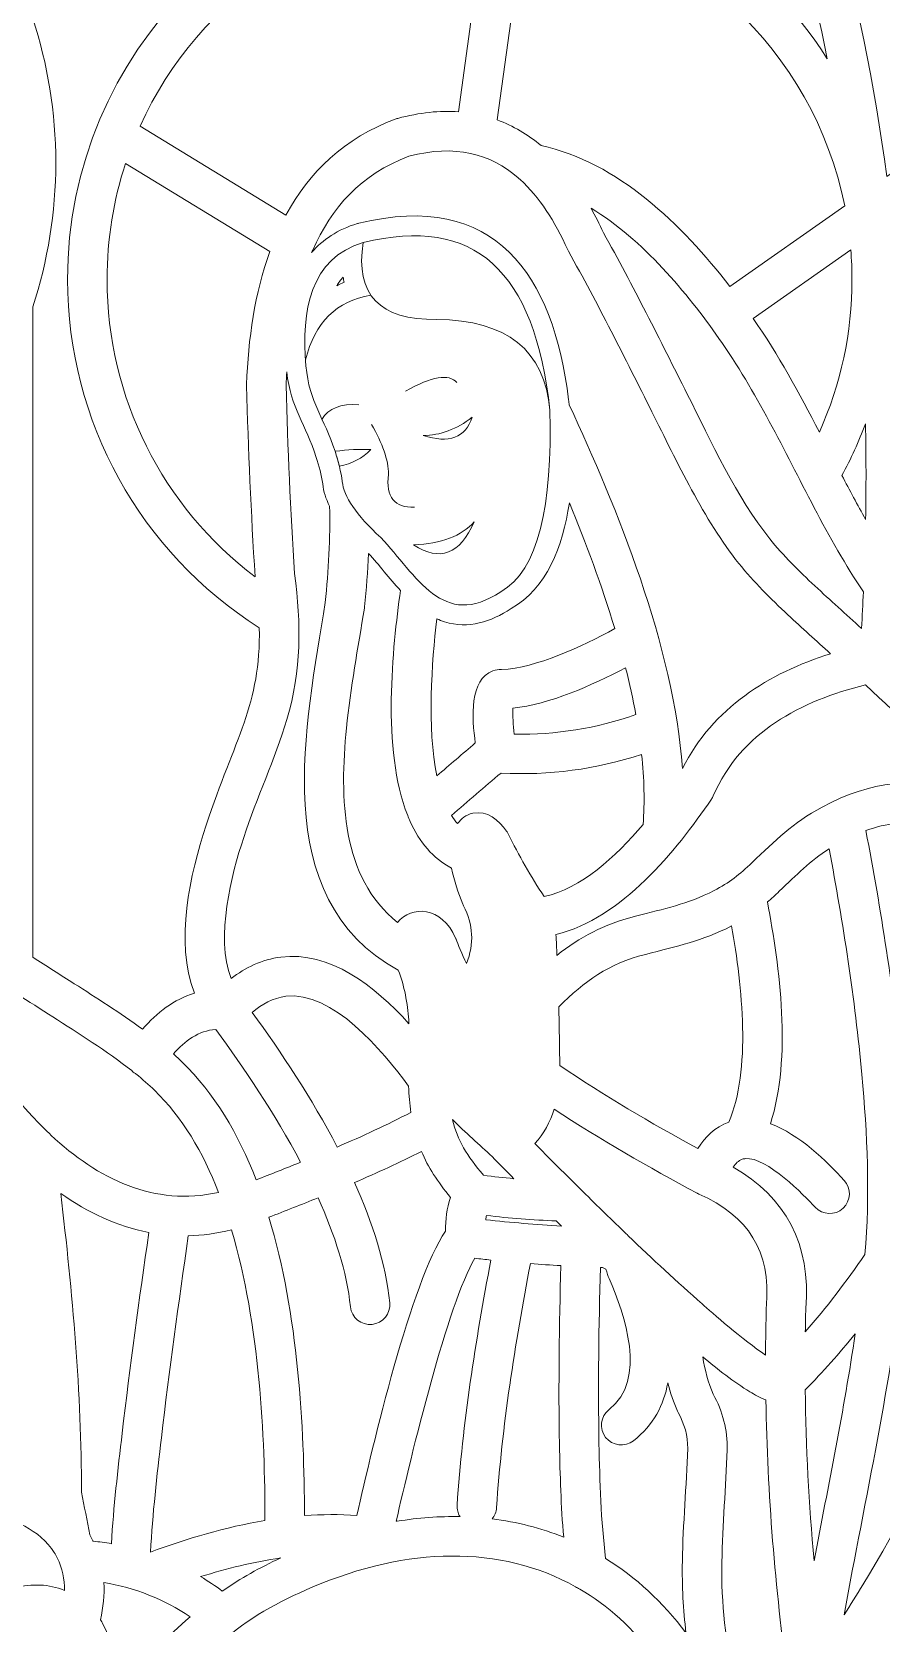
# Model space of a CAD drawing. Header units: millimetres. Extents: x -1990 to 1990, y -412 to 412.
# Drawn here: x 1732.5 to 1778.2, y 228.3 to 314 of the extents above; entities that cross this region are included whole.
import ezdxf

# ---------------------------------------------------------------- set-up
doc = ezdxf.new("R2010")
doc.units = ezdxf.units.MM
doc.header["$MEASUREMENT"] = 0
doc.layers.add('Camada 1', color=7, linetype='Continuous')

msp = doc.modelspace()

# ---------------------------------------------------------------- linework, layer by layer
at = {"layer": 'Camada 1', "color": 250, "lineweight": 9}
for points, knots in [([(1789.1841, 184.1591), (1789.1841, 184.1591), (1808.4291, 217.4923), (1808.4291, 217.4923), (1808.4291, 217.4923), (1808.4291, 217.4923), (1805.8311, 218.9923), (1805.8311, 218.9923), (1805.8311, 218.9923), (1805.8311, 218.9923), (1825.0761, 252.3257), (1825.0761, 252.3257), (1825.0761, 252.3257), (1825.0761, 252.3257), (1827.6741, 250.8257), (1827.6741, 250.8257), (1827.6741, 250.8257), (1827.6741, 250.8257), (1846.9192, 284.159), (1846.9192, 284.159), (1846.9192, 284.159), (1846.9192, 284.159), (1827.6741, 317.4923), (1827.6741, 317.4923), (1827.6741, 317.4923), (1827.6741, 317.4923), (1825.0761, 315.9923), (1825.0761, 315.9923), (1825.0761, 315.9923), (1825.0761, 315.9923), (1805.8311, 349.3256), (1805.8311, 349.3256), (1805.8311, 349.3256), (1805.8311, 349.3256), (1808.4291, 350.8256), (1808.4291, 350.8256), (1808.4291, 350.8256), (1808.4291, 350.8256), (1789.1841, 384.1589), (1789.1841, 384.1589), (1789.1841, 384.1589), (1789.1841, 384.1589), (1750.6942, 384.1589), (1750.6942, 384.1589), (1750.6942, 384.1589), (1750.6942, 384.1589), (1750.6942, 381.1589), (1750.6942, 381.1589), (1750.6942, 381.1589), (1750.6942, 381.1589), (1712.2042, 381.1589), (1712.2042, 381.1589), (1712.2042, 381.1589), (1712.2042, 381.1589), (1712.2042, 384.1589), (1712.2042, 384.1589), (1712.2042, 384.1589), (1712.2042, 384.1589), (1673.7142, 384.1589), (1673.7142, 384.1589), (1673.7142, 384.1589), (1673.7142, 384.1589), (1654.4693, 350.8256), (1654.4693, 350.8256), (1654.4693, 350.8256), (1654.4693, 350.8256), (1657.0673, 349.3256), (1657.0673, 349.3256), (1657.0673, 349.3256), (1657.0673, 349.3256), (1637.8223, 315.9923), (1637.8223, 315.9923), (1637.8223, 315.9923), (1637.8223, 315.9923), (1635.2243, 317.4923), (1635.2243, 317.4923), (1635.2243, 317.4923), (1635.2243, 317.4923), (1615.9792, 284.159), (1615.9792, 284.159), (1615.9792, 284.159), (1615.9792, 284.159), (1635.2243, 250.8257), (1635.2243, 250.8257), (1635.2243, 250.8257), (1635.2243, 250.8257), (1637.8223, 252.3257), (1637.8223, 252.3257), (1637.8223, 252.3257), (1637.8223, 252.3257), (1657.0673, 218.9923), (1657.0673, 218.9923), (1657.0673, 218.9923), (1657.0673, 218.9923), (1654.4693, 217.4923), (1654.4693, 217.4923), (1654.4693, 217.4923), (1654.4693, 217.4923), (1673.7142, 184.1591), (1673.7142, 184.1591), (1673.7142, 184.1591), (1673.7142, 184.1591), (1712.2042, 184.1591), (1712.2042, 184.1591), (1712.2042, 184.1591), (1712.2042, 184.1591), (1712.2042, 187.1591), (1712.2042, 187.1591), (1712.2042, 187.1591), (1712.2042, 187.1591), (1750.6942, 187.1591), (1750.6942, 187.1591), (1750.6942, 187.1591), (1750.6942, 187.1591), (1750.6942, 184.1591), (1750.6942, 184.1591), (1750.6942, 184.1591), (1750.6942, 184.1591), (1789.1841, 184.1591), (1789.1841, 184.1591)], [0, 0, 0, 0, 0.0322581, 0.0322581, 0.0322581, 0.0322581, 0.0645161, 0.0645161, 0.0645161, 0.0645161, 0.0967742, 0.0967742, 0.0967742, 0.0967742, 0.1290323, 0.1290323, 0.1290323, 0.1290323, 0.1612903, 0.1612903, 0.1612903, 0.1612903, 0.1935484, 0.1935484, 0.1935484, 0.1935484, 0.2258065, 0.2258065, 0.2258065, 0.2258065, 0.2580645, 0.2580645, 0.2580645, 0.2580645, 0.2903226, 0.2903226, 0.2903226, 0.2903226, 0.3225806, 0.3225806, 0.3225806, 0.3225806, 0.3548387, 0.3548387, 0.3548387, 0.3548387, 0.3870968, 0.3870968, 0.3870968, 0.3870968, 0.4193548, 0.4193548, 0.4193548, 0.4193548, 0.4516129, 0.4516129, 0.4516129, 0.4516129, 0.483871, 0.483871, 0.483871, 0.483871, 0.516129, 0.516129, 0.516129, 0.516129, 0.5483871, 0.5483871, 0.5483871, 0.5483871, 0.5806452, 0.5806452, 0.5806452, 0.5806452, 0.6129032, 0.6129032, 0.6129032, 0.6129032, 0.6451613, 0.6451613, 0.6451613, 0.6451613, 0.6774194, 0.6774194, 0.6774194, 0.6774194, 0.7096774, 0.7096774, 0.7096774, 0.7096774, 0.7419355, 0.7419355, 0.7419355, 0.7419355, 0.7741935, 0.7741935, 0.7741935, 0.7741935, 0.8064516, 0.8064516, 0.8064516, 0.8064516, 0.8387097, 0.8387097, 0.8387097, 0.8387097, 0.8709677, 0.8709677, 0.8709677, 0.8709677, 0.9032258, 0.9032258, 0.9032258, 0.9032258, 0.9354839, 0.9354839, 0.9354839, 0.9354839, 1, 1, 1, 1]), ([(1732.5125, 264.1455), (1733.2579, 263.6662), (1734.0085, 263.1956), (1734.7465, 262.7224), (1734.7465, 262.7224), (1735.915, 261.9734), (1737.2137, 261.1532), (1738.4193, 260.2696), (1738.4193, 260.2696), (1739.1921, 261.1643), (1740.1186, 261.8837), (1741.2102, 262.205), (1741.2102, 262.205), (1740.1437, 265.011), (1740.9714, 268.5952), (1741.8467, 271.2572), (1741.8467, 271.2572), (1743.3793, 275.9183), (1744.7895, 277.7333), (1744.7057, 281.8857), (1744.7057, 281.8857), (1738.2953, 285.9447), (1734.3854, 292.9879), (1734.3854, 300.6251), (1734.3854, 300.6251), (1734.3854, 312.8683), (1744.311, 322.7939), (1756.5541, 322.7939), (1756.5541, 322.7939), (1757.1092, 322.7939), (1757.6593, 322.7735), (1758.2041, 322.7335), (1758.2041, 322.7335), (1758.2167, 322.7326), (1758.2295, 322.7318), (1758.242, 322.7305), (1758.242, 322.7305), (1765.405, 322.1912), (1771.6184, 318.2479), (1775.2689, 312.5136), (1775.2689, 312.5136), (1773.7299, 320.1948), (1771.2565, 327.6395), (1767.5841, 334.6015), (1767.5841, 334.6015), (1757.0794, 334.5745), (1746.4373, 331.8393), (1738.8812, 324.4962), (1738.8812, 324.4962), (1737.9229, 323.5652), (1737.0287, 322.5697), (1736.2072, 321.516), (1736.2072, 321.516), (1734.7107, 319.5972), (1733.4699, 317.5023), (1732.5125, 315.2664), (1732.5125, 315.2664), (1732.5125, 315.2664), (1732.5125, 314.6769), (1732.5125, 314.6769), (1732.5125, 314.6769), (1733.318, 312.2341), (1733.7538, 309.6233), (1733.7538, 306.9109), (1733.7538, 306.9109), (1733.7538, 304.2324), (1733.3236, 301.6204), (1732.5125, 299.1565), (1732.5125, 299.1565), (1732.5125, 299.1565), (1732.5125, 264.1455), (1732.5125, 264.1455)], [0, 0, 0, 0, 0.0526316, 0.0526316, 0.0526316, 0.0526316, 0.1052632, 0.1052632, 0.1052632, 0.1052632, 0.1578947, 0.1578947, 0.1578947, 0.1578947, 0.2105263, 0.2105263, 0.2105263, 0.2105263, 0.2631579, 0.2631579, 0.2631579, 0.2631579, 0.3157895, 0.3157895, 0.3157895, 0.3157895, 0.3684211, 0.3684211, 0.3684211, 0.3684211, 0.4210526, 0.4210526, 0.4210526, 0.4210526, 0.4736842, 0.4736842, 0.4736842, 0.4736842, 0.5263158, 0.5263158, 0.5263158, 0.5263158, 0.5789474, 0.5789474, 0.5789474, 0.5789474, 0.6315789, 0.6315789, 0.6315789, 0.6315789, 0.6842105, 0.6842105, 0.6842105, 0.6842105, 0.7368421, 0.7368421, 0.7368421, 0.7368421, 0.7894737, 0.7894737, 0.7894737, 0.7894737, 0.8421053, 0.8421053, 0.8421053, 0.8421053, 0.8947368, 0.8947368, 0.8947368, 0.8947368, 1, 1, 1, 1]), ([(1779.9006, 333.4587), (1776.7126, 334.0501), (1773.3762, 334.439), (1769.9999, 334.5607), (1769.9999, 334.5607), (1774.5112, 325.6752), (1777.1664, 316.0584), (1778.4698, 306.1778), (1778.4698, 306.1778), (1778.4698, 306.1778), (1787.8144, 312.7498), (1787.8144, 312.7498), (1787.8144, 312.7498), (1785.9475, 319.9404), (1783.3269, 326.9231), (1779.9006, 333.4587)], [0, 0, 0, 0, 0.2, 0.2, 0.2, 0.2, 0.4, 0.4, 0.4, 0.4, 0.6, 0.6, 0.6, 0.6, 1, 1, 1, 1]), ([(1746.1352, 304.0885), (1747.3713, 306.3873), (1749.2566, 308.2555), (1752.0724, 309.2741), (1752.0724, 309.2741), (1752.1015, 309.2846), (1752.1266, 309.2924), (1752.1564, 309.3005), (1752.1564, 309.3005), (1753.3315, 309.6184), (1754.4197, 309.7292), (1755.4251, 309.6582), (1755.4251, 309.6582), (1755.4251, 309.6582), (1756.9331, 320.6637), (1756.9331, 320.6637), (1756.9331, 320.6637), (1756.8072, 320.666), (1756.6807, 320.6673), (1756.5541, 320.6673), (1756.5541, 320.6673), (1748.4312, 320.6673), (1741.4373, 315.8355), (1738.2896, 308.8892), (1738.2896, 308.8892), (1738.2896, 308.8892), (1746.1352, 304.0885), (1746.1352, 304.0885)], [0, 0, 0, 0, 0.125, 0.125, 0.125, 0.125, 0.25, 0.25, 0.25, 0.25, 0.375, 0.375, 0.375, 0.375, 0.5, 0.5, 0.5, 0.5, 0.625, 0.625, 0.625, 0.625, 0.75, 0.75, 0.75, 0.75, 1, 1, 1, 1]), ([(1757.5113, 309.2169), (1758.3694, 308.9026), (1759.153, 308.4358), (1759.8667, 307.8391), (1759.8667, 307.8391), (1763.9993, 306.9491), (1767.4418, 303.5991), (1770.0318, 300.2436), (1770.0318, 300.2436), (1770.0318, 300.2436), (1776.2054, 304.5852), (1776.2054, 304.5852), (1776.2054, 304.5852), (1774.5276, 312.9567), (1767.6347, 319.4432), (1759.059, 320.5123), (1759.059, 320.5123), (1759.059, 320.5123), (1757.5113, 309.2169), (1757.5113, 309.2169)], [0, 0, 0, 0, 0.1666667, 0.1666667, 0.1666667, 0.1666667, 0.3333333, 0.3333333, 0.3333333, 0.3333333, 0.5, 0.5, 0.5, 0.5, 0.6666667, 0.6666667, 0.6666667, 0.6666667, 1, 1, 1, 1]), ([(1747.5823, 302.2145), (1747.5663, 302.1692), (1747.547, 302.1246), (1747.5223, 302.0761), (1747.5223, 302.0761), (1748.1101, 302.7704), (1748.9155, 303.3191), (1749.9943, 303.64), (1749.9943, 303.64), (1750.0174, 303.6468), (1750.0406, 303.6529), (1750.064, 303.6583), (1750.064, 303.6583), (1757.3956, 305.4397), (1760.5213, 300.9099), (1761.3472, 294.1467), (1761.3472, 294.1467), (1761.36, 294.0561), (1761.3713, 293.9653), (1761.381, 293.8743), (1761.381, 293.8743), (1763.9257, 288.4256), (1767.0165, 280.8749), (1767.4765, 274.3074), (1767.4765, 274.3074), (1769.1286, 277.5677), (1772.109, 279.4359), (1775.4488, 280.4855), (1775.4488, 280.4855), (1774.6769, 281.1769), (1773.9072, 281.8706), (1773.1512, 282.5766), (1773.1512, 282.5766), (1772.2177, 283.4487), (1771.3137, 284.3444), (1770.513, 285.3424), (1770.513, 285.3424), (1768.6344, 287.6832), (1767.1717, 290.8294), (1765.8318, 293.5064), (1765.8318, 293.5064), (1764.3831, 296.4002), (1762.9166, 299.3217), (1761.3419, 302.149), (1761.3419, 302.149), (1761.3268, 302.1762), (1761.3149, 302.1998), (1761.3021, 302.2281), (1761.3021, 302.2281), (1760.6068, 303.7652), (1759.7763, 305.0705), (1758.7483, 306.0035), (1758.7483, 306.0035), (1758.7062, 306.0356), (1758.6665, 306.0709), (1758.6297, 306.1087), (1758.6297, 306.1087), (1757.1398, 307.4004), (1755.2422, 307.9208), (1752.7546, 307.2592), (1752.7546, 307.2592), (1750.1748, 306.3127), (1748.5678, 304.4551), (1747.5823, 302.2145)], [0, 0, 0, 0, 0.0588235, 0.0588235, 0.0588235, 0.0588235, 0.1176471, 0.1176471, 0.1176471, 0.1176471, 0.1764706, 0.1764706, 0.1764706, 0.1764706, 0.2352941, 0.2352941, 0.2352941, 0.2352941, 0.2941176, 0.2941176, 0.2941176, 0.2941176, 0.3529412, 0.3529412, 0.3529412, 0.3529412, 0.4117647, 0.4117647, 0.4117647, 0.4117647, 0.4705882, 0.4705882, 0.4705882, 0.4705882, 0.5294118, 0.5294118, 0.5294118, 0.5294118, 0.5882353, 0.5882353, 0.5882353, 0.5882353, 0.6470588, 0.6470588, 0.6470588, 0.6470588, 0.7058824, 0.7058824, 0.7058824, 0.7058824, 0.7647059, 0.7647059, 0.7647059, 0.7647059, 0.8235294, 0.8235294, 0.8235294, 0.8235294, 0.8823529, 0.8823529, 0.8823529, 0.8823529, 1, 1, 1, 1]), ([(1744.4781, 284.6273), (1744.2646, 288.0538), (1744.1104, 291.4836), (1744.0167, 294.9152), (1744.0167, 294.9152), (1744.016, 294.9395), (1744.016, 294.9603), (1744.0171, 294.9848), (1744.0171, 294.9848), (1744.1102, 297.4206), (1744.4609, 299.8995), (1745.2656, 302.1273), (1745.2656, 302.1273), (1745.2656, 302.1273), (1737.5057, 306.8756), (1737.5057, 306.8756), (1737.5057, 306.8756), (1736.8607, 304.9087), (1736.512, 302.8076), (1736.512, 300.6251), (1736.512, 300.6251), (1736.512, 294.279), (1739.4966, 288.389), (1744.4781, 284.6273)], [0, 0, 0, 0, 0.1428571, 0.1428571, 0.1428571, 0.1428571, 0.2857143, 0.2857143, 0.2857143, 0.2857143, 0.4285714, 0.4285714, 0.4285714, 0.4285714, 0.5714286, 0.5714286, 0.5714286, 0.5714286, 0.7142857, 0.7142857, 0.7142857, 0.7142857, 1, 1, 1, 1]), ([(1777.1122, 281.8502), (1777.1492, 282.5041), (1777.1822, 283.1587), (1777.2109, 283.8136), (1777.2109, 283.8136), (1776.2488, 285.2546), (1775.3929, 286.7685), (1774.5633, 288.3456), (1774.5633, 288.3456), (1772.9339, 291.444), (1771.4642, 294.5841), (1769.441, 297.4599), (1769.441, 297.4599), (1767.7266, 299.8965), (1765.3563, 302.7674), (1762.5558, 304.4661), (1762.5558, 304.4661), (1762.7905, 304.0451), (1763.0123, 303.604), (1763.221, 303.1455), (1763.221, 303.1455), (1764.8029, 300.3027), (1766.2773, 297.3672), (1767.7334, 294.4582), (1767.7334, 294.4582), (1768.9908, 291.9461), (1770.4088, 288.8698), (1772.1715, 286.6735), (1772.1715, 286.6735), (1772.9071, 285.7565), (1773.745, 284.932), (1774.6029, 284.1309), (1774.6029, 284.1309), (1775.4278, 283.3603), (1776.2695, 282.6043), (1777.1122, 281.8502)], [0, 0, 0, 0, 0.1, 0.1, 0.1, 0.1, 0.2, 0.2, 0.2, 0.2, 0.3, 0.3, 0.3, 0.3, 0.4, 0.4, 0.4, 0.4, 0.5, 0.5, 0.5, 0.5, 0.6, 0.6, 0.6, 0.6, 0.7, 0.7, 0.7, 0.7, 0.8, 0.8, 0.8, 0.8, 1, 1, 1, 1]), ([(1771.2886, 298.5277), (1772.643, 296.5778), (1773.7607, 294.5031), (1774.8442, 292.4167), (1774.8442, 292.4167), (1776.0015, 294.9916), (1776.5965, 297.7802), (1776.5965, 300.6251), (1776.5965, 300.6251), (1776.5965, 301.1608), (1776.5755, 301.6918), (1776.5342, 302.2169), (1776.5342, 302.2169), (1776.5342, 302.2169), (1771.2886, 298.5277), (1771.2886, 298.5277)], [0, 0, 0, 0, 0.2, 0.2, 0.2, 0.2, 0.4, 0.4, 0.4, 0.4, 0.6, 0.6, 0.6, 0.6, 1, 1, 1, 1]), ([(1749.2697, 300.4792), (1749.2495, 300.5694), (1749.2317, 300.6617), (1749.2164, 300.7559), (1749.2164, 300.7559), (1749.0852, 300.6124), (1748.9699, 300.4569), (1748.8687, 300.2917), (1748.8687, 300.2917), (1748.9982, 300.3593), (1749.1317, 300.4218), (1749.2697, 300.4792)], [0, 0, 0, 0, 0.25, 0.25, 0.25, 0.25, 0.5, 0.5, 0.5, 0.5, 1, 1, 1, 1]), ([(1746.1798, 295.6612), (1746.1649, 295.4192), (1746.1528, 295.1779), (1746.1435, 294.938), (1746.1435, 294.938), (1746.2362, 291.5557), (1746.3882, 288.1748), (1746.5981, 284.7976), (1746.5981, 284.7976), (1746.9637, 282.0581), (1746.9843, 279.61), (1746.1866, 276.9433), (1746.1866, 276.9433), (1745.548, 274.8093), (1744.57, 272.731), (1743.8669, 270.5929), (1743.8669, 270.5929), (1743.1998, 268.5639), (1742.3371, 265.2811), (1743.186, 262.9948), (1743.186, 262.9948), (1743.9616, 263.595), (1744.8488, 264.0239), (1745.8551, 264.1521), (1745.8551, 264.1521), (1748.4955, 264.4885), (1750.9047, 262.6229), (1752.7582, 260.5671), (1752.7582, 260.5671), (1752.7552, 260.6377), (1752.7529, 260.7081), (1752.7512, 260.7785), (1752.7512, 260.7785), (1752.6742, 261.6328), (1752.5215, 262.6267), (1752.1791, 263.4438), (1752.1791, 263.4438), (1745.0929, 267.3288), (1747.2172, 276.7194), (1748.2539, 283.2446), (1748.2539, 283.2446), (1748.4246, 284.9528), (1748.5401, 286.7107), (1748.485, 288.4311), (1748.485, 288.4311), (1748.2896, 288.8181), (1748.1548, 289.2188), (1748.115, 289.6239), (1748.115, 289.6239), (1748.0423, 290.1094), (1747.9228, 290.5881), (1747.7716, 291.0549), (1747.7716, 291.0549), (1747.1936, 292.8371), (1746.4095, 293.6956), (1746.1798, 295.6612)], [0, 0, 0, 0, 0.0666667, 0.0666667, 0.0666667, 0.0666667, 0.1333333, 0.1333333, 0.1333333, 0.1333333, 0.2, 0.2, 0.2, 0.2, 0.2666667, 0.2666667, 0.2666667, 0.2666667, 0.3333333, 0.3333333, 0.3333333, 0.3333333, 0.4, 0.4, 0.4, 0.4, 0.4666667, 0.4666667, 0.4666667, 0.4666667, 0.5333333, 0.5333333, 0.5333333, 0.5333333, 0.6, 0.6, 0.6, 0.6, 0.6666667, 0.6666667, 0.6666667, 0.6666667, 0.7333333, 0.7333333, 0.7333333, 0.7333333, 0.8, 0.8, 0.8, 0.8, 0.8666667, 0.8666667, 0.8666667, 0.8666667, 1, 1, 1, 1]), ([(1756.1579, 293.2206), (1755.3245, 292.562), (1754.4435, 292.2326), (1753.515, 292.2323), (1753.515, 292.2323), (1754.9192, 291.7849), (1755.8003, 292.1143), (1756.1579, 293.2206)], [0, 0, 0, 0, 0.3333333, 0.3333333, 0.3333333, 0.3333333, 1, 1, 1, 1]), ([(1750.7341, 292.8299), (1751.3438, 291.8096), (1751.6502, 290.9132), (1751.6534, 290.1409), (1751.6534, 290.1409), (1751.5086, 288.9153), (1751.976, 288.3254), (1753.0553, 288.3713)], [0, 0, 0, 0, 0.3333333, 0.3333333, 0.3333333, 0.3333333, 1, 1, 1, 1]), ([(1776.0568, 290.0758), (1776.4715, 289.2824), (1776.8925, 288.4934), (1777.3308, 287.7151), (1777.3308, 287.7151), (1777.3606, 289.4304), (1777.3595, 291.1463), (1777.3251, 292.8612), (1777.3251, 292.8612), (1776.9689, 291.908), (1776.5455, 290.9777), (1776.0568, 290.0758)], [0, 0, 0, 0, 0.25, 0.25, 0.25, 0.25, 0.5, 0.5, 0.5, 0.5, 1, 1, 1, 1]), ([(1749.0114, 290.5745), (1749.687, 290.701), (1750.2535, 291.0008), (1750.7111, 291.4738), (1750.7111, 291.4738), (1750.0968, 291.5029), (1749.4541, 291.4725), (1748.783, 291.3828), (1748.783, 291.3828), (1748.8714, 291.1093), (1748.9476, 290.8399), (1749.0114, 290.5745)], [0, 0, 0, 0, 0.25, 0.25, 0.25, 0.25, 0.5, 0.5, 0.5, 0.5, 1, 1, 1, 1]), ([(1761.3891, 288.598), (1761.0263, 286.2592), (1760.1693, 283.9935), (1758.2531, 282.9126), (1758.2531, 282.9126), (1757.1749, 282.1968), (1755.9589, 281.8032), (1754.6787, 282.2017), (1754.6787, 282.2017), (1754.5332, 282.247), (1754.392, 282.301), (1754.2547, 282.3629), (1754.2547, 282.3629), (1753.9873, 280.0249), (1753.7279, 276.4914), (1754.2587, 273.9074), (1754.2587, 273.9074), (1754.9462, 274.5005), (1755.6372, 275.09), (1756.3277, 275.6788), (1756.3277, 275.6788), (1756.1486, 277.0341), (1755.9995, 279.1067), (1757.2793, 279.5575), (1757.2793, 279.5575), (1757.4254, 279.609), (1757.5791, 279.6341), (1757.7337, 279.633), (1757.7337, 279.633), (1759.6232, 279.7223), (1762.0331, 280.8532), (1763.8332, 281.834), (1763.8332, 281.834), (1763.1357, 284.1611), (1762.2736, 286.4651), (1761.3891, 288.598)], [0, 0, 0, 0, 0.1, 0.1, 0.1, 0.1, 0.2, 0.2, 0.2, 0.2, 0.3, 0.3, 0.3, 0.3, 0.4, 0.4, 0.4, 0.4, 0.5, 0.5, 0.5, 0.5, 0.6, 0.6, 0.6, 0.6, 0.7, 0.7, 0.7, 0.7, 0.8, 0.8, 0.8, 0.8, 1, 1, 1, 1]), ([(1756.273, 287.5898), (1755.5872, 286.8151), (1754.4992, 286.4015), (1753.0093, 286.3487), (1753.0093, 286.3487), (1754.4131, 285.4186), (1755.501, 285.8322), (1756.273, 287.5898)], [0, 0, 0, 0, 0.3333333, 0.3333333, 0.3333333, 0.3333333, 1, 1, 1, 1]), ([(1750.5855, 285.882), (1750.5408, 284.9167), (1750.4623, 283.9527), (1750.3668, 283.0019), (1750.3668, 283.0019), (1750.3647, 282.9807), (1750.3624, 282.9626), (1750.359, 282.9415), (1750.359, 282.9415), (1750.0177, 280.7892), (1749.613, 278.6539), (1749.3969, 276.4827), (1749.3969, 276.4827), (1749.0218, 272.7178), (1749.1115, 268.4574), (1752.1415, 266.0178), (1752.1415, 266.0178), (1752.8783, 266.9405), (1754.512, 266.909), (1755.2705, 265.1695), (1755.2705, 265.1695), (1755.2782, 265.152), (1755.2841, 265.1369), (1755.2909, 265.1193), (1755.2909, 265.1193), (1755.38, 264.8828), (1755.6155, 264.2859), (1755.857, 263.8119), (1755.857, 263.8119), (1756.2651, 264.8788), (1756.2258, 265.8989), (1755.6961, 266.9214), (1755.6961, 266.9214), (1755.6812, 266.9503), (1755.6695, 266.9756), (1755.6569, 267.0058), (1755.6569, 267.0058), (1755.4128, 267.5993), (1755.1791, 268.27), (1755.054, 268.9465), (1755.054, 268.9465), (1754.042, 269.4635), (1753.3239, 270.3509), (1752.825, 271.4588), (1752.825, 271.4588), (1752.7607, 271.5594), (1752.7154, 271.6683), (1752.6886, 271.7804), (1752.6886, 271.7804), (1751.2736, 275.3286), (1751.8827, 280.8432), (1752.301, 283.8874), (1752.301, 283.8874), (1751.697, 284.5422), (1751.149, 285.2682), (1750.5855, 285.882)], [0, 0, 0, 0, 0.0666667, 0.0666667, 0.0666667, 0.0666667, 0.1333333, 0.1333333, 0.1333333, 0.1333333, 0.2, 0.2, 0.2, 0.2, 0.2666667, 0.2666667, 0.2666667, 0.2666667, 0.3333333, 0.3333333, 0.3333333, 0.3333333, 0.4, 0.4, 0.4, 0.4, 0.4666667, 0.4666667, 0.4666667, 0.4666667, 0.5333333, 0.5333333, 0.5333333, 0.5333333, 0.6, 0.6, 0.6, 0.6, 0.6666667, 0.6666667, 0.6666667, 0.6666667, 0.7333333, 0.7333333, 0.7333333, 0.7333333, 0.8, 0.8, 0.8, 0.8, 0.8666667, 0.8666667, 0.8666667, 0.8666667, 1, 1, 1, 1]), ([(1758.4232, 276.1605), (1760.6597, 276.0997), (1762.8465, 276.4793), (1764.9648, 277.2042), (1764.9648, 277.2042), (1764.8133, 278.0391), (1764.6275, 278.884), (1764.4142, 279.7319), (1764.4142, 279.7319), (1762.5575, 278.75), (1760.3437, 277.778), (1758.3475, 277.5506), (1758.3475, 277.5506), (1758.3313, 277.1753), (1758.3734, 276.633), (1758.4232, 276.1605)], [0, 0, 0, 0, 0.2, 0.2, 0.2, 0.2, 0.4, 0.4, 0.4, 0.4, 0.6, 0.6, 0.6, 0.6, 1, 1, 1, 1]), ([(1782.5741, 273.1176), (1781.0394, 275.1451), (1779.2788, 277.0375), (1777.3232, 278.8053), (1777.3232, 278.8053), (1773.8605, 277.9579), (1770.6053, 276.256), (1769.1312, 272.8281), (1769.1312, 272.8281), (1769.1031, 272.7624), (1769.0735, 272.7088), (1769.0333, 272.6497), (1769.0333, 272.6497), (1767.1313, 269.8565), (1764.2024, 266.237), (1760.6697, 265.3709), (1760.6697, 265.3709), (1760.6882, 264.9968), (1760.7054, 264.6227), (1760.7214, 264.2485), (1760.7214, 264.2485), (1761.9414, 265.2273), (1763.2352, 265.9153), (1764.9524, 266.3595), (1764.9524, 266.3595), (1766.5097, 266.7625), (1767.7059, 266.9894), (1769.1796, 267.7373), (1769.1796, 267.7373), (1769.9718, 268.1392), (1770.5764, 268.6245), (1771.2144, 269.2336), (1771.2144, 269.2336), (1772.4918, 270.4532), (1773.3926, 271.3559), (1774.9888, 272.2261), (1774.9888, 272.2261), (1777.5869, 273.6424), (1780.1332, 273.874), (1782.5741, 273.1176)], [0, 0, 0, 0, 0.0909091, 0.0909091, 0.0909091, 0.0909091, 0.1818182, 0.1818182, 0.1818182, 0.1818182, 0.2727273, 0.2727273, 0.2727273, 0.2727273, 0.3636364, 0.3636364, 0.3636364, 0.3636364, 0.4545455, 0.4545455, 0.4545455, 0.4545455, 0.5454545, 0.5454545, 0.5454545, 0.5454545, 0.6363636, 0.6363636, 0.6363636, 0.6363636, 0.7272727, 0.7272727, 0.7272727, 0.7272727, 0.8181818, 0.8181818, 0.8181818, 0.8181818, 1, 1, 1, 1]), ([(1755.0455, 271.7753), (1755.1468, 271.6177), (1755.2567, 271.4733), (1755.3756, 271.3438), (1755.3756, 271.3438), (1755.5663, 271.609), (1755.829, 271.8121), (1756.1886, 271.8931), (1756.1886, 271.8931), (1756.9837, 272.0721), (1757.5879, 271.5171), (1758.0113, 270.9244), (1758.0113, 270.9244), (1758.0442, 270.8783), (1758.0693, 270.8366), (1758.0951, 270.786), (1758.0951, 270.786), (1758.6677, 269.6523), (1759.3078, 268.4691), (1760.0422, 267.4081), (1760.0422, 267.4081), (1762.0071, 267.836), (1763.8717, 269.536), (1765.3531, 271.2911), (1765.3531, 271.2911), (1765.4517, 272.487), (1765.4164, 273.7558), (1765.2761, 275.0666), (1765.2761, 275.0666), (1762.8275, 274.2749), (1760.2959, 273.905), (1757.711, 274.0637), (1757.711, 274.0637), (1756.8206, 273.3041), (1755.9287, 272.5438), (1755.0455, 271.7753)], [0, 0, 0, 0, 0.1, 0.1, 0.1, 0.1, 0.2, 0.2, 0.2, 0.2, 0.3, 0.3, 0.3, 0.3, 0.4, 0.4, 0.4, 0.4, 0.5, 0.5, 0.5, 0.5, 0.6, 0.6, 0.6, 0.6, 0.7, 0.7, 0.7, 0.7, 0.8, 0.8, 0.8, 0.8, 1, 1, 1, 1]), ([(1786.3822, 250.8763), (1785.7119, 253.8484), (1784.7273, 256.8239), (1783.6953, 259.6829), (1783.6953, 259.6829), (1782.2722, 263.6252), (1780.6676, 267.5174), (1778.9949, 271.3619), (1778.9949, 271.3619), (1778.4526, 271.2955), (1777.9035, 271.1645), (1777.3468, 270.965), (1777.3468, 270.965), (1778.1608, 266.6889), (1778.8496, 262.3556), (1779.2465, 258.0237), (1779.2465, 258.0237), (1779.5578, 254.6265), (1779.7143, 251.0702), (1779.3813, 247.6694), (1779.3813, 247.6694), (1778.7597, 241.3231), (1777.3034, 235.052), (1776.1784, 228.7528), (1776.1784, 228.7528), (1776.52, 229.2858), (1776.8555, 229.8214), (1777.1835, 230.3605), (1777.1835, 230.3605), (1781.0768, 236.7596), (1784.1248, 243.6819), (1786.3822, 250.8763)], [0, 0, 0, 0, 0.1111111, 0.1111111, 0.1111111, 0.1111111, 0.2222222, 0.2222222, 0.2222222, 0.2222222, 0.3333333, 0.3333333, 0.3333333, 0.3333333, 0.4444444, 0.4444444, 0.4444444, 0.4444444, 0.5555556, 0.5555556, 0.5555556, 0.5555556, 0.6666667, 0.6666667, 0.6666667, 0.6666667, 0.7777778, 0.7777778, 0.7777778, 0.7777778, 1, 1, 1, 1]), ([(1777.29, 248.1445), (1777.5758, 251.328), (1777.4195, 254.6584), (1777.1288, 257.8298), (1777.1288, 257.8298), (1776.7562, 261.8952), (1776.1214, 265.9635), (1775.3684, 269.9819), (1775.3684, 269.9819), (1774.3347, 269.3199), (1773.6302, 268.5997), (1772.6828, 267.6954), (1772.6828, 267.6954), (1772.4707, 267.4932), (1772.2604, 267.3018), (1772.0471, 267.1204), (1772.0471, 267.1204), (1772.714, 263.6334), (1773.365, 258.7183), (1772.2073, 255.1867), (1772.2073, 255.1867), (1773.7648, 254.6142), (1775.2245, 253.163), (1776.1746, 252.1365), (1776.1746, 252.1365), (1776.5723, 251.7067), (1776.5461, 251.0318), (1776.1163, 250.6339), (1776.1163, 250.6339), (1775.6866, 250.2362), (1775.0116, 250.2624), (1774.6137, 250.6921), (1774.6137, 250.6921), (1774.0285, 251.3246), (1772.0001, 253.4148), (1770.8633, 253.3053), (1770.8633, 253.3053), (1770.8465, 253.3027), (1770.8297, 253.3006), (1770.8126, 253.2987), (1770.8126, 253.2987), (1770.7705, 253.2921), (1770.7297, 253.2821), (1770.6904, 253.2687), (1770.6904, 253.2687), (1770.5015, 253.2043), (1770.3369, 253.0454), (1770.1981, 252.8527), (1770.1981, 252.8527), (1773.0237, 251.2453), (1774.4078, 248.6815), (1774.112, 245.2404), (1774.112, 245.2404), (1774.101, 244.8217), (1774.0923, 244.4028), (1774.0861, 243.9841), (1774.0861, 243.9841), (1775.2408, 245.301), (1776.3045, 246.7012), (1777.29, 248.1445)], [0, 0, 0, 0, 0.0625, 0.0625, 0.0625, 0.0625, 0.125, 0.125, 0.125, 0.125, 0.1875, 0.1875, 0.1875, 0.1875, 0.25, 0.25, 0.25, 0.25, 0.3125, 0.3125, 0.3125, 0.3125, 0.375, 0.375, 0.375, 0.375, 0.4375, 0.4375, 0.4375, 0.4375, 0.5, 0.5, 0.5, 0.5, 0.5625, 0.5625, 0.5625, 0.5625, 0.625, 0.625, 0.625, 0.625, 0.6875, 0.6875, 0.6875, 0.6875, 0.75, 0.75, 0.75, 0.75, 0.8125, 0.8125, 0.8125, 0.8125, 0.875, 0.875, 0.875, 0.875, 1, 1, 1, 1]), ([(1768.305, 253.8442), (1768.6999, 254.4779), (1769.2354, 255.0078), (1769.9675, 255.2688), (1769.9675, 255.2688), (1771.1774, 258.0382), (1770.6872, 262.5861), (1770.1211, 265.8302), (1770.1211, 265.8302), (1768.4964, 265.0091), (1767.2002, 264.7446), (1765.4849, 264.3008), (1765.4849, 264.3008), (1763.484, 263.7832), (1762.2266, 262.8783), (1760.8184, 261.4716), (1760.8184, 261.4716), (1760.8464, 260.421), (1760.8645, 259.3701), (1760.8722, 258.3193), (1760.8722, 258.3193), (1763.2526, 256.6997), (1765.7752, 255.2277), (1768.305, 253.8442)], [0, 0, 0, 0, 0.1428571, 0.1428571, 0.1428571, 0.1428571, 0.2857143, 0.2857143, 0.2857143, 0.2857143, 0.4285714, 0.4285714, 0.4285714, 0.4285714, 0.5714286, 0.5714286, 0.5714286, 0.5714286, 0.7142857, 0.7142857, 0.7142857, 0.7142857, 1, 1, 1, 1]), ([(1733.2449, 254.8077), (1733.3372, 254.7441), (1733.4193, 254.6663), (1733.4877, 254.577), (1733.4877, 254.577), (1736.0192, 252.2135), (1739.0473, 250.7113), (1742.5142, 251.4894), (1742.5142, 251.4894), (1741.6706, 253.6485), (1740.5505, 255.5541), (1739.0679, 256.9824), (1739.0679, 256.9824), (1738.7581, 257.2809), (1738.4201, 257.575), (1738.0635, 257.8638), (1738.0635, 257.8638), (1738.0446, 257.8753), (1738.0257, 257.8874), (1738.0072, 257.9002), (1738.0072, 257.9002), (1737.9461, 257.9421), (1737.891, 257.9895), (1737.8417, 258.041), (1737.8417, 258.041), (1736.5028, 259.0955), (1734.9359, 260.075), (1733.5988, 260.9323), (1733.5988, 260.9323), (1732.2966, 261.7672), (1730.9601, 262.5929), (1729.6763, 263.4716), (1729.6763, 263.4716), (1729.2795, 262.7486), (1728.7402, 262.1582), (1728.0333, 261.7908), (1728.0333, 261.7908), (1729.3951, 259.4485), (1731.1438, 256.8399), (1733.2449, 254.8077)], [0, 0, 0, 0, 0.0909091, 0.0909091, 0.0909091, 0.0909091, 0.1818182, 0.1818182, 0.1818182, 0.1818182, 0.2727273, 0.2727273, 0.2727273, 0.2727273, 0.3636364, 0.3636364, 0.3636364, 0.3636364, 0.4545455, 0.4545455, 0.4545455, 0.4545455, 0.5454545, 0.5454545, 0.5454545, 0.5454545, 0.6363636, 0.6363636, 0.6363636, 0.6363636, 0.7272727, 0.7272727, 0.7272727, 0.7272727, 0.8181818, 0.8181818, 0.8181818, 0.8181818, 1, 1, 1, 1]), ([(1752.8583, 255.7947), (1752.7943, 256.2368), (1752.755, 256.7067), (1752.7363, 257.2144), (1752.7363, 257.2144), (1751.3444, 259.1047), (1748.6339, 262.3626), (1746.1239, 262.0426), (1746.1239, 262.0426), (1745.4434, 261.9558), (1744.8413, 261.6174), (1744.3222, 261.1802), (1744.3222, 261.1802), (1745.8649, 259.0496), (1747.5306, 256.549), (1748.8965, 253.9309), (1748.8965, 253.9309), (1750.252, 254.5136), (1751.5884, 255.1312), (1752.8583, 255.7947)], [0, 0, 0, 0, 0.1666667, 0.1666667, 0.1666667, 0.1666667, 0.3333333, 0.3333333, 0.3333333, 0.3333333, 0.5, 0.5, 0.5, 0.5, 0.6666667, 0.6666667, 0.6666667, 0.6666667, 1, 1, 1, 1]), ([(1742.3652, 260.2556), (1741.4456, 260.2056), (1740.6873, 259.6355), (1740.0793, 258.9424), (1740.0793, 258.9424), (1740.2388, 258.8008), (1740.3936, 258.6581), (1740.5433, 258.5139), (1740.5433, 258.5139), (1742.2848, 256.8363), (1743.5762, 254.6352), (1744.5307, 252.1654), (1744.5307, 252.1654), (1745.3211, 252.4714), (1746.1226, 252.7858), (1746.9254, 253.1105), (1746.9254, 253.1105), (1745.5459, 255.7226), (1743.854, 258.2185), (1742.3652, 260.2556)], [0, 0, 0, 0, 0.1666667, 0.1666667, 0.1666667, 0.1666667, 0.3333333, 0.3333333, 0.3333333, 0.3333333, 0.5, 0.5, 0.5, 0.5, 0.6666667, 0.6666667, 0.6666667, 0.6666667, 1, 1, 1, 1]), ([(1755.0993, 255.3917), (1755.3666, 254.3167), (1755.8775, 253.4531), (1756.7664, 252.4123), (1756.7664, 252.4123), (1757.3116, 252.3388), (1757.8582, 252.2771), (1758.4057, 252.2271), (1758.4057, 252.2271), (1758.0119, 252.6233), (1757.62, 253.0186), (1757.2295, 253.4122), (1757.2295, 253.4122), (1756.5669, 254.0475), (1755.7901, 254.7118), (1755.0944, 255.4204), (1755.0944, 255.4204), (1755.0961, 255.4108), (1755.0978, 255.4012), (1755.0993, 255.3917)], [0, 0, 0, 0, 0.1666667, 0.1666667, 0.1666667, 0.1666667, 0.3333333, 0.3333333, 0.3333333, 0.3333333, 0.5, 0.5, 0.5, 0.5, 0.6666667, 0.6666667, 0.6666667, 0.6666667, 1, 1, 1, 1]), ([(1771.9476, 242.7292), (1771.951, 243.5957), (1771.9642, 244.4625), (1771.9872, 245.3291), (1771.9872, 245.3291), (1771.9878, 245.3523), (1771.9889, 245.3721), (1771.991, 245.395), (1771.991, 245.395), (1772.2513, 248.321), (1771.0153, 250.2175), (1768.3564, 251.402), (1768.3564, 251.402), (1768.3384, 251.4099), (1768.3205, 251.4179), (1768.3031, 251.4267), (1768.3031, 251.4267), (1768.2946, 251.4309), (1768.2863, 251.4352), (1768.2729, 251.4424), (1768.2729, 251.4424), (1765.6646, 252.8466), (1763.0542, 254.332), (1760.5712, 255.9627), (1760.5712, 255.9627), (1760.3531, 255.2762), (1760.0134, 254.6499), (1759.5307, 254.1127), (1759.5307, 254.1127), (1760.2831, 253.3557), (1761.0399, 252.5976), (1761.8019, 251.8424), (1761.8019, 251.8424), (1761.8629, 251.7939), (1761.9184, 251.7388), (1761.9676, 251.6782), (1761.9676, 251.6782), (1762.7535, 250.9005), (1763.5451, 250.1263), (1764.3427, 249.3598), (1764.3427, 249.3598), (1764.4212, 249.3026), (1764.4916, 249.235), (1764.5518, 249.1591), (1764.5518, 249.1591), (1765.8611, 247.9053), (1767.1875, 246.6731), (1768.5344, 245.4818), (1768.5344, 245.4818), (1769.0163, 245.0558), (1770.7793, 243.5149), (1771.9476, 242.7292)], [0, 0, 0, 0, 0.0714286, 0.0714286, 0.0714286, 0.0714286, 0.1428571, 0.1428571, 0.1428571, 0.1428571, 0.2142857, 0.2142857, 0.2142857, 0.2142857, 0.2857143, 0.2857143, 0.2857143, 0.2857143, 0.3571429, 0.3571429, 0.3571429, 0.3571429, 0.4285714, 0.4285714, 0.4285714, 0.4285714, 0.5, 0.5, 0.5, 0.5, 0.5714286, 0.5714286, 0.5714286, 0.5714286, 0.6428571, 0.6428571, 0.6428571, 0.6428571, 0.7142857, 0.7142857, 0.7142857, 0.7142857, 0.7857143, 0.7857143, 0.7857143, 0.7857143, 0.8571429, 0.8571429, 0.8571429, 0.8571429, 1, 1, 1, 1]), ([(1753.4274, 253.6955), (1752.2638, 253.1026), (1751.0533, 252.5459), (1749.8275, 252.0174), (1749.8275, 252.0174), (1750.8015, 249.8519), (1751.5092, 247.6494), (1751.7223, 245.5458), (1751.7223, 245.5458), (1751.7812, 244.9631), (1751.3542, 244.4398), (1750.7715, 244.3807), (1750.7715, 244.3807), (1750.1888, 244.3218), (1749.6655, 244.7488), (1749.6064, 245.3315), (1749.6064, 245.3315), (1749.4163, 247.2092), (1748.7636, 249.2127), (1747.8653, 251.1976), (1747.8653, 251.1976), (1746.979, 250.8376), (1746.0933, 250.4901), (1745.2199, 250.1522), (1745.2199, 250.1522), (1746.801, 244.9178), (1747.1304, 238.8649), (1747.134, 234.0886), (1747.134, 234.0886), (1748.0786, 234.1592), (1749.0226, 234.1671), (1749.9568, 234.0978), (1749.9568, 234.0978), (1750.8151, 237.871), (1752.8658, 246.684), (1754.7285, 249.4026), (1754.7285, 249.4026), (1754.7144, 250.0238), (1754.8006, 250.6309), (1754.9956, 251.2149), (1754.9956, 251.2149), (1754.2938, 252.0617), (1753.784, 252.851), (1753.4274, 253.6955)], [0, 0, 0, 0, 0.0833333, 0.0833333, 0.0833333, 0.0833333, 0.1666667, 0.1666667, 0.1666667, 0.1666667, 0.25, 0.25, 0.25, 0.25, 0.3333333, 0.3333333, 0.3333333, 0.3333333, 0.4166667, 0.4166667, 0.4166667, 0.4166667, 0.5, 0.5, 0.5, 0.5, 0.5833333, 0.5833333, 0.5833333, 0.5833333, 0.6666667, 0.6666667, 0.6666667, 0.6666667, 0.75, 0.75, 0.75, 0.75, 0.8333333, 0.8333333, 0.8333333, 0.8333333, 1, 1, 1, 1]), ([(1734.0205, 251.4303), (1734.6489, 246.1151), (1735.1354, 240.6666), (1735.1369, 235.3548), (1735.1369, 235.3548), (1735.2902, 234.5865), (1735.438, 233.8177), (1735.5816, 233.049), (1735.5816, 233.049), (1735.6345, 232.9571), (1735.6851, 232.8629), (1735.7336, 232.7668), (1735.7336, 232.7668), (1735.7428, 232.7485), (1735.7519, 232.7304), (1735.7608, 232.7121), (1735.7608, 232.7121), (1736.0911, 232.6794), (1736.4192, 232.6349), (1736.745, 232.5792), (1736.745, 232.5792), (1736.8628, 234.5595), (1737.0955, 236.5708), (1737.3232, 238.5209), (1737.3232, 238.5209), (1737.7452, 242.1295), (1738.2413, 245.7342), (1738.7602, 249.3309), (1738.7602, 249.3309), (1737.0572, 249.6563), (1735.4765, 250.4053), (1734.0205, 251.4303)], [0, 0, 0, 0, 0.1111111, 0.1111111, 0.1111111, 0.1111111, 0.2222222, 0.2222222, 0.2222222, 0.2222222, 0.3333333, 0.3333333, 0.3333333, 0.3333333, 0.4444444, 0.4444444, 0.4444444, 0.4444444, 0.5555556, 0.5555556, 0.5555556, 0.5555556, 0.6666667, 0.6666667, 0.6666667, 0.6666667, 0.7777778, 0.7777778, 0.7777778, 0.7777778, 1, 1, 1, 1]), ([(1760.6763, 249.9583), (1759.424, 249.9978), (1758.1739, 250.0935), (1756.9305, 250.247), (1756.9305, 250.247), (1756.9133, 250.1707), (1756.8993, 250.0939), (1756.888, 250.0165), (1756.888, 250.0165), (1758.2431, 249.8685), (1759.6015, 249.7545), (1760.9623, 249.6754), (1760.9623, 249.6754), (1760.8668, 249.7696), (1760.7716, 249.864), (1760.6763, 249.9583)], [0, 0, 0, 0, 0.2, 0.2, 0.2, 0.2, 0.4, 0.4, 0.4, 0.4, 0.6, 0.6, 0.6, 0.6, 1, 1, 1, 1]), ([(1738.8495, 232.1294), (1740.7991, 232.8535), (1742.8868, 233.4741), (1745.0072, 233.8286), (1745.0072, 233.8286), (1745.0142, 238.3133), (1744.7331, 244.3547), (1743.2056, 249.4691), (1743.2056, 249.4691), (1742.4105, 249.2724), (1741.6362, 249.1708), (1740.8831, 249.1538), (1740.8831, 249.1538), (1740.3606, 245.5337), (1739.86, 241.9057), (1739.4356, 238.2738), (1739.4356, 238.2738), (1739.2, 236.2592), (1738.9571, 234.1724), (1738.8495, 232.1294)], [0, 0, 0, 0, 0.1666667, 0.1666667, 0.1666667, 0.1666667, 0.3333333, 0.3333333, 0.3333333, 0.3333333, 0.5, 0.5, 0.5, 0.5, 0.6666667, 0.6666667, 0.6666667, 0.6666667, 1, 1, 1, 1]), ([(1757.1645, 247.8487), (1756.8774, 247.8782), (1756.5907, 247.9093), (1756.304, 247.9418), (1756.304, 247.9418), (1754.8512, 245.5422), (1752.879, 237.2989), (1752.0717, 233.799), (1752.0717, 233.799), (1752.0877, 233.7956), (1752.1036, 233.7922), (1752.1196, 233.7888), (1752.1196, 233.7888), (1753.2656, 233.9744), (1754.3971, 234.0574), (1755.5047, 234.0353), (1755.5047, 234.0353), (1755.393, 234.2165), (1755.3345, 234.4325), (1755.3494, 234.6603), (1755.3494, 234.6603), (1755.6374, 239.0521), (1756.3425, 243.5094), (1757.1645, 247.8487)], [0, 0, 0, 0, 0.1428571, 0.1428571, 0.1428571, 0.1428571, 0.2857143, 0.2857143, 0.2857143, 0.2857143, 0.4285714, 0.4285714, 0.4285714, 0.4285714, 0.5714286, 0.5714286, 0.5714286, 0.5714286, 0.7142857, 0.7142857, 0.7142857, 0.7142857, 1, 1, 1, 1]), ([(1761.0829, 232.9265), (1760.9377, 234.5897), (1760.8885, 236.2865), (1760.8575, 237.9231), (1760.8575, 237.9231), (1760.7969, 241.1266), (1760.8454, 244.3422), (1760.9347, 247.5471), (1760.9347, 247.5471), (1760.3871, 247.5784), (1759.8395, 247.615), (1759.2925, 247.6571), (1759.2925, 247.6571), (1758.4704, 243.3393), (1757.758, 238.8943), (1757.4713, 234.5212), (1757.4713, 234.5212), (1757.4562, 234.2894), (1757.3671, 234.0795), (1757.2287, 233.913), (1757.2287, 233.913), (1758.5642, 233.7482), (1759.855, 233.4207), (1761.0829, 232.9265)], [0, 0, 0, 0, 0.1428571, 0.1428571, 0.1428571, 0.1428571, 0.2857143, 0.2857143, 0.2857143, 0.2857143, 0.4285714, 0.4285714, 0.4285714, 0.4285714, 0.5714286, 0.5714286, 0.5714286, 0.5714286, 0.7142857, 0.7142857, 0.7142857, 0.7142857, 1, 1, 1, 1]), ([(1763.3445, 247.3596), (1763.1878, 247.4497), (1763.1238, 247.4517), (1763.0596, 247.4536), (1763.0596, 247.4536), (1762.9719, 244.2933), (1762.9239, 241.1223), (1762.9836, 237.9635), (1762.9836, 237.9635), (1763.0221, 235.9388), (1763.0866, 233.8071), (1763.342, 231.7817), (1763.342, 231.7817), (1764.9475, 230.7852), (1766.4057, 229.4529), (1767.6655, 227.7729), (1767.6655, 227.7729), (1767.5118, 229.0274), (1767.4458, 230.2929), (1767.4694, 231.628), (1767.4694, 231.628), (1767.5052, 233.6521), (1767.691, 235.6785), (1767.7563, 237.7047), (1767.7563, 237.7047), (1767.7784, 238.3941), (1767.5749, 239.0408), (1767.2455, 239.6409), (1767.2455, 239.6409), (1767.2332, 239.6633), (1767.2234, 239.6826), (1767.2128, 239.7058), (1767.2128, 239.7058), (1766.992, 240.1824), (1766.82, 240.6983), (1766.686, 241.2337), (1766.686, 241.2337), (1766.4782, 240.0548), (1765.9209, 238.9711), (1764.834, 238.1202), (1764.834, 238.1202), (1764.3727, 237.7591), (1763.7022, 237.841), (1763.3413, 238.302), (1763.3413, 238.302), (1762.9802, 238.7633), (1763.0621, 239.4338), (1763.5232, 239.7947), (1763.5232, 239.7947), (1765.6029, 241.4226), (1764.3623, 244.9093), (1763.5238, 246.8566), (1763.5238, 246.8566), (1763.4657, 246.9917), (1763.4377, 247.1325), (1763.3445, 247.3596)], [0, 0, 0, 0, 0.0666667, 0.0666667, 0.0666667, 0.0666667, 0.1333333, 0.1333333, 0.1333333, 0.1333333, 0.2, 0.2, 0.2, 0.2, 0.2666667, 0.2666667, 0.2666667, 0.2666667, 0.3333333, 0.3333333, 0.3333333, 0.3333333, 0.4, 0.4, 0.4, 0.4, 0.4666667, 0.4666667, 0.4666667, 0.4666667, 0.5333333, 0.5333333, 0.5333333, 0.5333333, 0.6, 0.6, 0.6, 0.6, 0.6666667, 0.6666667, 0.6666667, 0.6666667, 0.7333333, 0.7333333, 0.7333333, 0.7333333, 0.8, 0.8, 0.8, 0.8, 0.8666667, 0.8666667, 0.8666667, 0.8666667, 1, 1, 1, 1]), ([(1776.7709, 243.8737), (1775.9249, 242.8255), (1775.0303, 241.8171), (1774.0816, 240.8639), (1774.0816, 240.8639), (1774.1193, 237.7876), (1774.2798, 234.7132), (1774.5546, 231.6488), (1774.5546, 231.6488), (1775.3282, 235.7208), (1776.1735, 239.7887), (1776.7709, 243.8737)], [0, 0, 0, 0, 0.25, 0.25, 0.25, 0.25, 0.5, 0.5, 0.5, 0.5, 1, 1, 1, 1]), ([(1771.9627, 240.3204), (1771.6567, 240.4371), (1771.3628, 240.5977), (1771.1063, 240.7538), (1771.1063, 240.7538), (1770.2366, 241.2833), (1769.3717, 241.97), (1768.5672, 242.6456), (1768.5672, 242.6456), (1768.682, 241.9264), (1768.8581, 241.2242), (1769.1286, 240.6296), (1769.1286, 240.6296), (1769.6313, 239.702), (1769.9159, 238.6972), (1769.8816, 237.6362), (1769.8816, 237.6362), (1769.8168, 235.6206), (1769.6311, 233.6031), (1769.5956, 231.5905), (1769.5956, 231.5905), (1769.5556, 229.3296), (1769.7923, 227.2991), (1770.2944, 225.1408), (1770.2944, 225.1408), (1771.2397, 225.0998), (1772.2117, 225.1298), (1773.1549, 225.1906), (1773.1549, 225.1906), (1772.4563, 230.2042), (1772.0469, 235.2591), (1771.9627, 240.3204)], [0, 0, 0, 0, 0.1111111, 0.1111111, 0.1111111, 0.1111111, 0.2222222, 0.2222222, 0.2222222, 0.2222222, 0.3333333, 0.3333333, 0.3333333, 0.3333333, 0.4444444, 0.4444444, 0.4444444, 0.4444444, 0.5555556, 0.5555556, 0.5555556, 0.5555556, 0.6666667, 0.6666667, 0.6666667, 0.6666667, 0.7777778, 0.7777778, 0.7777778, 0.7777778, 1, 1, 1, 1]), ([(1714.0276, 224.8831), (1714.0176, 224.8618), (1714.0068, 224.841), (1713.9953, 224.8204), (1713.9953, 224.8204), (1713.9625, 224.754), (1713.933, 224.6864), (1713.906, 224.6192), (1713.906, 224.6192), (1713.4386, 223.0957), (1713.2995, 221.5948), (1713.5613, 220.1223), (1713.5613, 220.1223), (1714.5703, 221.7304), (1716.2843, 222.5813), (1718.6942, 222.4745), (1718.6942, 222.4745), (1719.8489, 222.4235), (1720.761, 222.1638), (1721.8177, 221.727), (1721.8177, 221.727), (1721.8992, 221.6934), (1721.9793, 221.6601), (1722.0591, 221.6269), (1722.0591, 221.6269), (1723.5239, 222.6602), (1725.2796, 223.2431), (1727.0419, 223.5638), (1727.0419, 223.5638), (1727.0499, 223.6184), (1727.0585, 223.6735), (1727.0674, 223.7294), (1727.0674, 223.7294), (1727.2703, 225.0094), (1727.8, 226.0417), (1728.6583, 226.6658), (1728.6583, 226.6658), (1728.7425, 227.5264), (1729.1, 228.3286), (1729.6559, 228.9636), (1729.6559, 228.9636), (1729.2044, 230.0571), (1727.5863, 230.1898), (1726.5262, 230.2183), (1726.5262, 230.2183), (1725.9407, 230.2338), (1725.4761, 230.7242), (1725.4918, 231.3096), (1725.4918, 231.3096), (1725.5073, 231.8951), (1725.9977, 232.3597), (1726.5832, 232.344), (1726.5832, 232.344), (1728.5181, 232.2923), (1730.5741, 231.7845), (1731.4594, 230.1549), (1731.4594, 230.1549), (1731.4905, 230.1651), (1731.5219, 230.1749), (1731.5534, 230.1842), (1731.5534, 230.1842), (1732.4576, 230.4539), (1733.3944, 230.3958), (1734.2233, 230.0673), (1734.2233, 230.0673), (1734.2293, 230.6646), (1734.1123, 231.258), (1733.8342, 231.8104), (1733.8342, 231.8104), (1733.7848, 231.9087), (1733.7315, 232.0033), (1733.6696, 232.1024), (1733.6696, 232.1024), (1732.8836, 233.349), (1731.4413, 233.9464), (1730.0193, 234.1273), (1730.0193, 234.1273), (1729.4602, 234.1984), (1728.8886, 234.2116), (1728.3127, 234.1773), (1728.3127, 234.1773), (1728.2755, 234.1729), (1728.2379, 234.1703), (1728.1996, 234.1699), (1728.1996, 234.1699), (1726.2788, 234.0348), (1724.3152, 233.3796), (1722.6067, 232.5883), (1722.6067, 232.5883), (1722.5843, 231.9791), (1722.504, 231.4106), (1722.3696, 230.8818), (1722.3696, 230.8818), (1723.1653, 229.4046), (1722.9718, 227.5513), (1721.846, 226.2707), (1721.846, 226.2707), (1721.3403, 225.6955), (1720.7142, 225.3033), (1719.9703, 225.1172), (1719.9703, 225.1172), (1719.0234, 224.8803), (1718.0473, 225.0158), (1717.1046, 225.1991), (1717.1046, 225.1991), (1716.7416, 225.2697), (1716.171, 225.4069), (1715.634, 225.4694), (1715.634, 225.4694), (1715.6115, 225.4711), (1715.5892, 225.4737), (1715.5668, 225.4768), (1715.5668, 225.4768), (1715.1892, 225.5164), (1714.8336, 225.5153), (1714.5852, 225.4239), (1714.5852, 225.4239), (1714.3279, 225.3293), (1714.1544, 225.1189), (1714.0276, 224.8831)], [0, 0, 0, 0, 0.0322581, 0.0322581, 0.0322581, 0.0322581, 0.0645161, 0.0645161, 0.0645161, 0.0645161, 0.0967742, 0.0967742, 0.0967742, 0.0967742, 0.1290323, 0.1290323, 0.1290323, 0.1290323, 0.1612903, 0.1612903, 0.1612903, 0.1612903, 0.1935484, 0.1935484, 0.1935484, 0.1935484, 0.2258065, 0.2258065, 0.2258065, 0.2258065, 0.2580645, 0.2580645, 0.2580645, 0.2580645, 0.2903226, 0.2903226, 0.2903226, 0.2903226, 0.3225806, 0.3225806, 0.3225806, 0.3225806, 0.3548387, 0.3548387, 0.3548387, 0.3548387, 0.3870968, 0.3870968, 0.3870968, 0.3870968, 0.4193548, 0.4193548, 0.4193548, 0.4193548, 0.4516129, 0.4516129, 0.4516129, 0.4516129, 0.483871, 0.483871, 0.483871, 0.483871, 0.516129, 0.516129, 0.516129, 0.516129, 0.5483871, 0.5483871, 0.5483871, 0.5483871, 0.5806452, 0.5806452, 0.5806452, 0.5806452, 0.6129032, 0.6129032, 0.6129032, 0.6129032, 0.6451613, 0.6451613, 0.6451613, 0.6451613, 0.6774194, 0.6774194, 0.6774194, 0.6774194, 0.7096774, 0.7096774, 0.7096774, 0.7096774, 0.7419355, 0.7419355, 0.7419355, 0.7419355, 0.7741935, 0.7741935, 0.7741935, 0.7741935, 0.8064516, 0.8064516, 0.8064516, 0.8064516, 0.8387097, 0.8387097, 0.8387097, 0.8387097, 0.8709677, 0.8709677, 0.8709677, 0.8709677, 0.9032258, 0.9032258, 0.9032258, 0.9032258, 0.9354839, 0.9354839, 0.9354839, 0.9354839, 1, 1, 1, 1]), ([(1761.9437, 230.1389), (1761.8665, 230.1719), (1761.7936, 230.2136), (1761.7266, 230.2634), (1761.7266, 230.2634), (1757.6825, 232.5279), (1752.6595, 232.4095), (1747.5874, 230.25), (1747.5874, 230.25), (1745.6782, 229.437), (1744.1449, 228.5889), (1742.5829, 227.2234), (1742.5829, 227.2234), (1741.2759, 226.0808), (1740.1003, 224.922), (1738.7151, 223.847), (1738.7151, 223.847), (1737.5342, 222.9305), (1736.1955, 222.1447), (1734.7405, 221.7602), (1734.7405, 221.7602), (1734.3148, 221.1239), (1733.8437, 220.5119), (1733.5011, 220.0356), (1733.5011, 220.0356), (1730.8076, 216.2904), (1727.376, 213.1586), (1723.0822, 212.0001), (1723.0822, 212.0001), (1724.0332, 211.6787), (1724.9999, 211.404), (1725.9781, 211.1715), (1725.9781, 211.1715), (1726.255, 211.22), (1726.5459, 211.1579), (1726.7805, 210.991), (1726.7805, 210.991), (1728.2715, 210.6731), (1729.786, 210.4498), (1731.3097, 210.3058), (1731.3097, 210.3058), (1731.4039, 210.3186), (1731.5013, 210.3186), (1731.6, 210.3043), (1731.6, 210.3043), (1731.8618, 210.2669), (1732.1235, 210.238), (1732.3853, 210.2173), (1732.3853, 210.2173), (1732.4829, 210.2105), (1732.5805, 210.2039), (1732.6782, 210.1978), (1732.6782, 210.1978), (1735.6717, 210.0311), (1738.6453, 210.9176), (1741.3376, 212.1897), (1741.3376, 212.1897), (1741.3937, 212.2161), (1741.4435, 212.2348), (1741.5033, 212.2516), (1741.5033, 212.2516), (1741.8414, 212.3471), (1742.1733, 212.4539), (1742.4993, 212.5721), (1742.4993, 212.5721), (1742.8358, 212.7157), (1743.1745, 212.8537), (1743.5154, 212.9862), (1743.5154, 212.9862), (1744.8082, 213.5731), (1745.9976, 214.3512), (1747.0866, 215.3107), (1747.0866, 215.3107), (1749.0726, 217.0605), (1750.5185, 219.4082), (1752.3737, 221.3126), (1752.3737, 221.3126), (1755.3503, 224.368), (1759.4084, 227.3414), (1763.9215, 226.6288), (1763.9215, 226.6288), (1764.4899, 226.6001), (1765.2302, 226.555), (1766.0023, 226.4446), (1766.0023, 226.4446), (1764.8242, 228.0277), (1763.4547, 229.253), (1761.9437, 230.1389)], [0, 0, 0, 0, 0.0434783, 0.0434783, 0.0434783, 0.0434783, 0.0869565, 0.0869565, 0.0869565, 0.0869565, 0.1304348, 0.1304348, 0.1304348, 0.1304348, 0.173913, 0.173913, 0.173913, 0.173913, 0.2173913, 0.2173913, 0.2173913, 0.2173913, 0.2608696, 0.2608696, 0.2608696, 0.2608696, 0.3043478, 0.3043478, 0.3043478, 0.3043478, 0.3478261, 0.3478261, 0.3478261, 0.3478261, 0.3913043, 0.3913043, 0.3913043, 0.3913043, 0.4347826, 0.4347826, 0.4347826, 0.4347826, 0.4782609, 0.4782609, 0.4782609, 0.4782609, 0.5217391, 0.5217391, 0.5217391, 0.5217391, 0.5652174, 0.5652174, 0.5652174, 0.5652174, 0.6086957, 0.6086957, 0.6086957, 0.6086957, 0.6521739, 0.6521739, 0.6521739, 0.6521739, 0.6956522, 0.6956522, 0.6956522, 0.6956522, 0.7391304, 0.7391304, 0.7391304, 0.7391304, 0.7826087, 0.7826087, 0.7826087, 0.7826087, 0.826087, 0.826087, 0.826087, 0.826087, 0.8695652, 0.8695652, 0.8695652, 0.8695652, 0.9130435, 0.9130435, 0.9130435, 0.9130435, 1, 1, 1, 1]), ([(1745.8587, 231.8096), (1744.395, 231.5976), (1742.9408, 231.2399), (1741.5473, 230.8058), (1741.5473, 230.8058), (1741.9483, 230.5668), (1742.3381, 230.3072), (1742.715, 230.0277), (1742.715, 230.0277), (1743.7047, 230.7216), (1744.7282, 231.2867), (1745.8587, 231.8096)], [0, 0, 0, 0, 0.25, 0.25, 0.25, 0.25, 0.5, 0.5, 0.5, 0.5, 1, 1, 1, 1]), ([(1740.9827, 228.6478), (1739.5827, 229.5848), (1737.9991, 230.2132), (1736.3384, 230.4911), (1736.3384, 230.4911), (1736.3784, 229.8223), (1736.3108, 229.1456), (1736.1513, 228.4828), (1736.1513, 228.4828), (1736.2006, 228.406), (1736.2478, 228.3271), (1736.2925, 228.2461), (1736.2925, 228.2461), (1736.8688, 227.2021), (1736.9432, 225.9927), (1736.5698, 224.9239), (1736.5698, 224.9239), (1736.8616, 225.1153), (1737.1429, 225.3186), (1737.4115, 225.527), (1737.4115, 225.527), (1738.6891, 226.5187), (1739.7875, 227.5907), (1740.9827, 228.6478)], [0, 0, 0, 0, 0.1428571, 0.1428571, 0.1428571, 0.1428571, 0.2857143, 0.2857143, 0.2857143, 0.2857143, 0.4285714, 0.4285714, 0.4285714, 0.4285714, 0.5714286, 0.5714286, 0.5714286, 0.5714286, 0.7142857, 0.7142857, 0.7142857, 0.7142857, 1, 1, 1, 1])]:
    msp.add_open_spline(points, degree=3, knots=knots, dxfattribs=at)
at = {"layer": 'Camada 1', "color": 240, "lineweight": 9}
for points, knots in [([(1760.3409, 293.5883), (1759.5345, 301.1393), (1756.2785, 304.0812), (1750.2973, 302.6207), (1750.2973, 302.6207), (1749.8503, 299.8132), (1751.1681, 298.4343), (1754.2504, 298.4836), (1754.2504, 298.4836), (1758.0281, 298.4439), (1760.0583, 296.8119), (1760.3409, 293.5883)], [0, 0, 0, 0, 0.25, 0.25, 0.25, 0.25, 0.5, 0.5, 0.5, 0.5, 1, 1, 1, 1]), ([(1750.2973, 302.6207), (1747.466, 301.7786), (1746.9443, 298.9453), (1747.2153, 295.9824), (1747.2153, 295.9824), (1747.4015, 293.9428), (1748.1897, 293.2121), (1748.783, 291.3828), (1748.783, 291.3828), (1748.9646, 290.822), (1749.0941, 290.2778), (1749.1711, 289.7502), (1749.1711, 289.7502), (1749.2372, 288.9568), (1749.9266, 287.953), (1751.2396, 286.7394), (1751.2396, 286.7394), (1753.1639, 284.7089), (1754.5866, 281.7262), (1757.6978, 283.8204), (1757.6978, 283.8204), (1759.7342, 284.9414), (1760.4707, 288.5076), (1760.3409, 293.5883)], [0, 0, 0, 0, 0.1428571, 0.1428571, 0.1428571, 0.1428571, 0.2857143, 0.2857143, 0.2857143, 0.2857143, 0.4285714, 0.4285714, 0.4285714, 0.4285714, 0.5714286, 0.5714286, 0.5714286, 0.5714286, 0.7142857, 0.7142857, 0.7142857, 0.7142857, 1, 1, 1, 1])]:
    msp.add_open_spline(points, degree=3, knots=knots, dxfattribs=at)
msp.add_open_spline([(1750.7022, 299.7877), (1748.8678, 299.4748), (1747.6967, 298.3129), (1747.1891, 296.3016)], degree=3, dxfattribs=at)
at = {"layer": 'Camada 1', "color": 250, "lineweight": 9}
for points in [[(1752.5727, 294.6224), (1753.9931, 295.4144), (1754.9124, 295.5675), (1755.3309, 295.0822)], [(1750.0674, 293.887), (1749.0864, 293.9613), (1748.4227, 293.6993), (1748.0769, 293.1006)]]:
    msp.add_open_spline(points, degree=3, dxfattribs=at)

doc.saveas('drawing.dxf')
